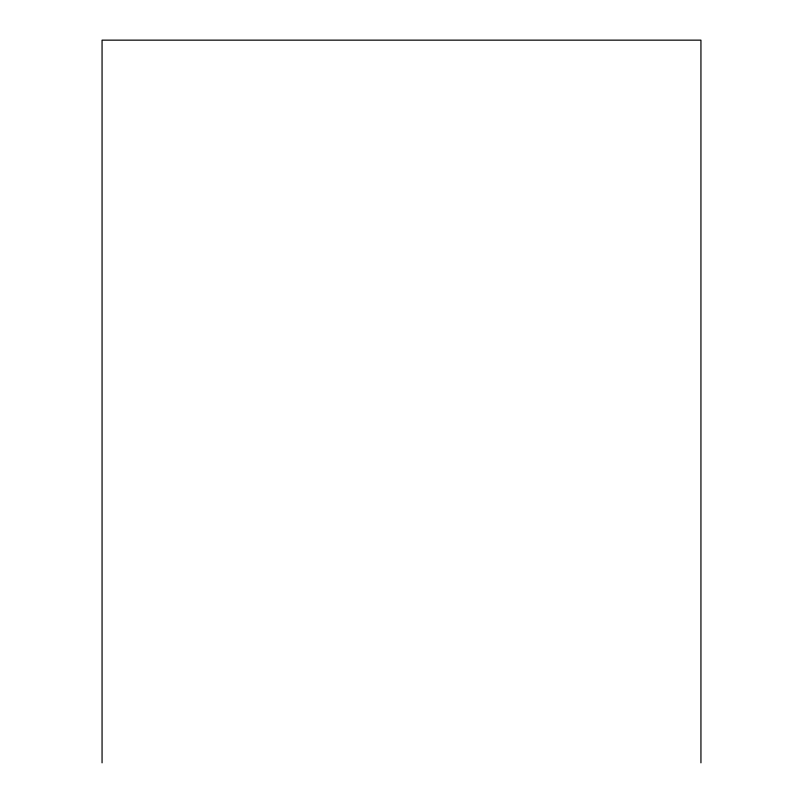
<?xml version="1.0" encoding="UTF-8"?>
<svg xmlns="http://www.w3.org/2000/svg" width="803" height="803" viewBox="0 0 803 803"><rect width="100%" height="100%" fill="white"/><g stroke="black" fill="none" stroke-linecap="round" stroke-linejoin="round"><path stroke-width="1.2" d="M700.939 762.85L700.939 40.15L102.061 40.15L102.061 762.85"/></g></svg>
